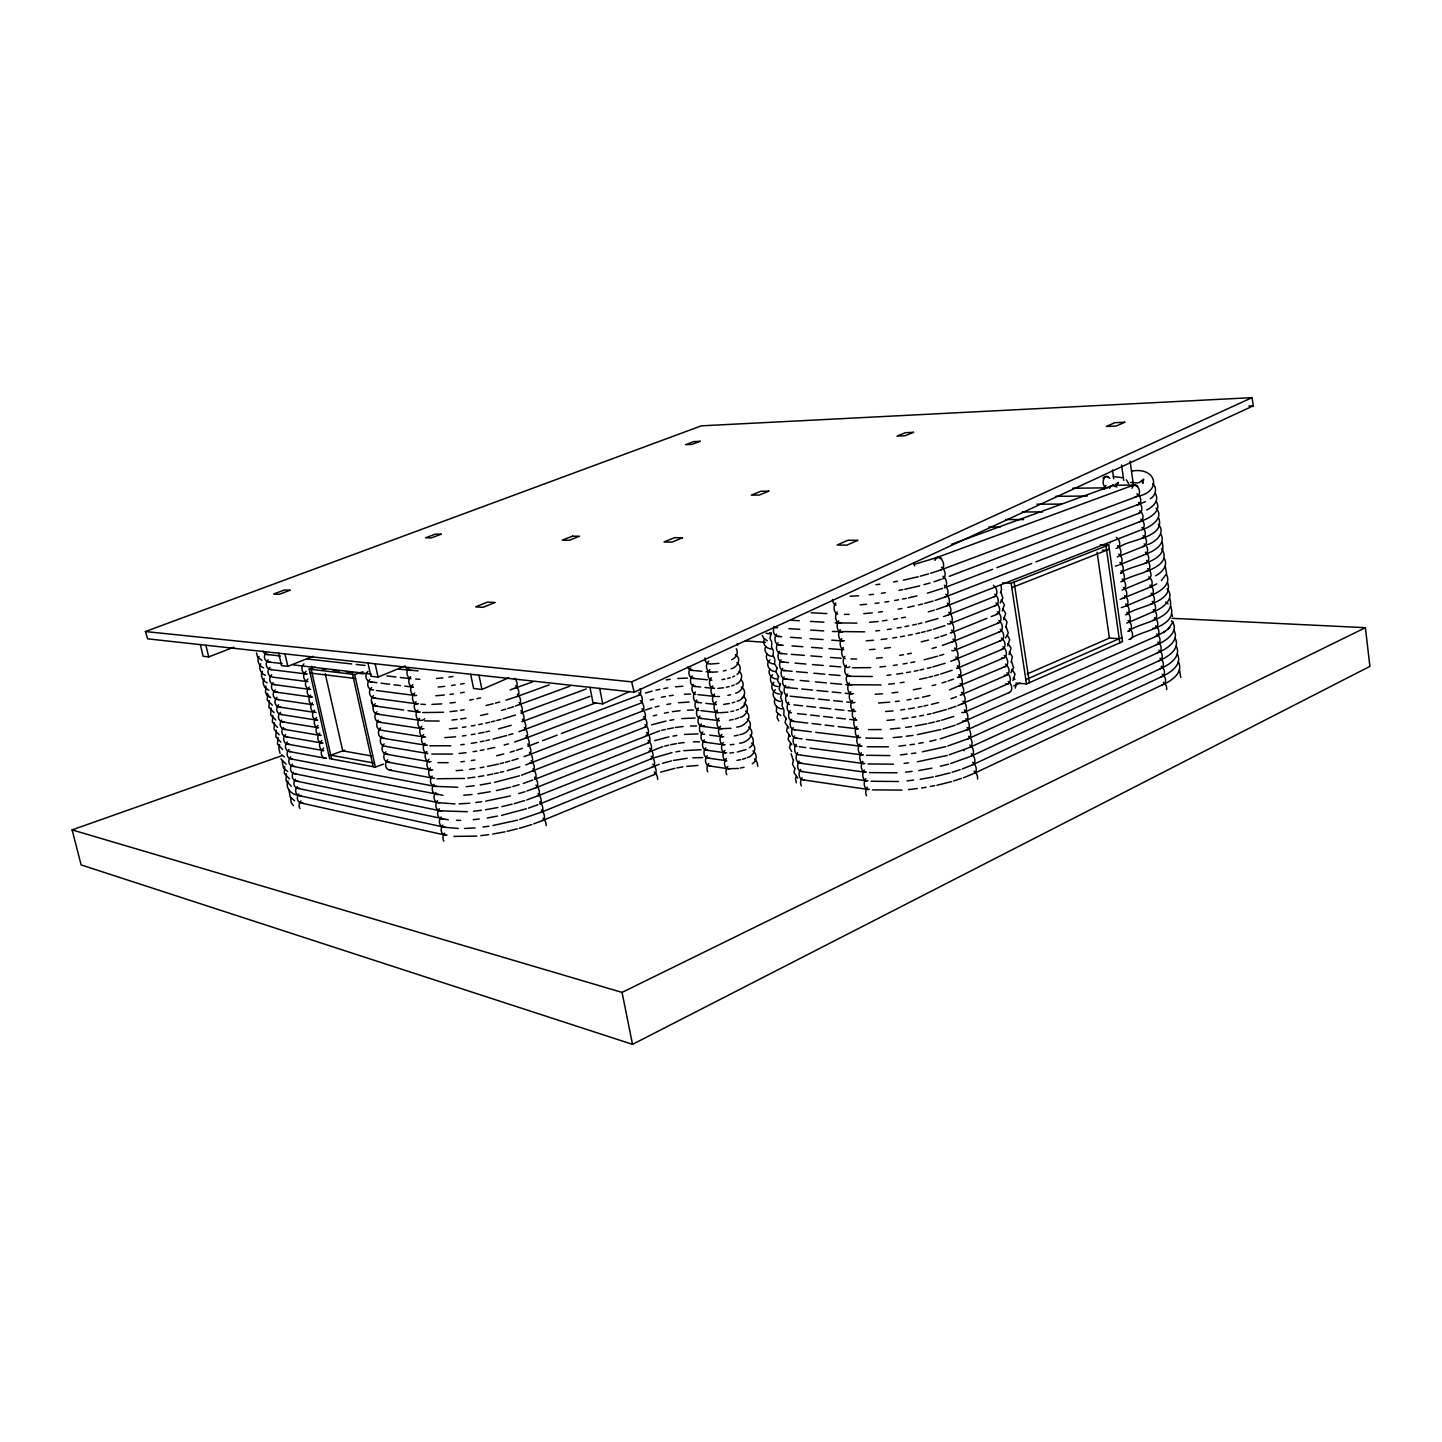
<?xml version="1.0" encoding="UTF-8"?>
<svg xmlns="http://www.w3.org/2000/svg" width="1442" height="1442" viewBox="0 0 1442 1442"><rect width="100%" height="100%" fill="white"/><g stroke="black" fill="none" stroke-linecap="round" stroke-linejoin="round"><path stroke-width="1.5" d="M757.807 766.297L757.05 762.187L754.454 758.889M791.063 753.733L793.154 759.898M1142.551 483.43L1143.74 479.123L1138.819 482.8M1180.782 677.524L1179.466 669.737M1016.268 684.95L1015.114 688.122M770.983 633.723L769.956 638.229L771.776 642.123M771.885 643.312L771.47 646.737L773.291 650.63M773.417 651.82L773.002 655.227L774.823 659.138M774.931 660.292L774.516 663.699L777.292 668.403M782.465 702.47L782.051 705.841L783.889 709.806M783.979 710.87L783.835 715.196L786.323 718.981M258.983 656.416C256.388 660.724 259.163 666.294 263.652 667.844M260.714 663.825C258.1 668.151 260.912 673.72 265.4 675.325M262.444 671.233C259.83 675.595 262.66 681.147 267.149 682.805M264.174 678.623C261.561 683.003 264.391 688.555 268.879 690.267M265.887 685.995L265.49 692.611L270.627 697.712M267.617 693.368L267.203 700.019L272.358 705.156M269.33 700.722L268.933 707.409L274.088 712.582M271.042 708.058L270.663 714.799L275.819 720.009M272.754 715.394L272.376 722.172L277.531 727.417M274.449 722.712L274.106 729.526L279.261 734.807M276.161 730.031L275.819 736.88L280.974 742.179M277.855 737.331L277.531 744.216L282.704 749.552M279.568 744.613L278.847 748.542L280.054 753.337M284.651 766.405L284.344 773.453L289.536 778.914M286.327 773.651L286.057 780.735L291.248 786.232M288.021 780.879C284.759 787.674 291.302 794.47 297.971 795.209M764.53 638.968C761.466 643.619 766.621 649.098 771.506 648.9M765.882 646.485C762.818 651.153 767.973 656.615 772.858 656.434M767.234 653.983C764.17 658.67 769.325 664.131 774.21 663.969M769.92 668.962C766.874 673.648 772.029 679.092 776.896 678.984M775.273 698.793C772.245 703.498 777.382 708.905 782.267 708.905M776.607 706.22L776.427 711.987L780.807 715.629M777.941 713.628L777.022 717.539L778.788 720.892M786.088 718.188L785.061 722.604L788.792 728.102M787.584 726.552L786.557 730.95L790.288 736.483M789.08 734.897L788.053 739.295L791.784 744.847M790.577 743.225L789.531 747.623L791.658 751.552M793.551 759.844L792.505 764.224L794.65 768.207M795.029 768.135L794.001 772.515L797.732 778.139M796.507 776.409L795.515 778.59L796.272 782.844M1117.171 484.62L1118.217 482.511M1173.193 621.899L1168.074 629.018M778.464 676.244L777.544 680.606L780.32 685.329M776.95 667.808L776.03 672.152L778.806 676.875M743.567 706.256L746.127 700.145L743.549 695.639M737.096 701.263C743.531 699.983 747.947 690.934 741.296 686.933M770.893 633.903L771.488 632.876L770.37 634.804M780.555 683.634L779.04 689.042L781.816 693.764M782.069 692.052L780.555 697.441L782.375 701.407M1000.388 592.536L1001.577 589.454L1000.874 584.929M1005.777 627.522L1007.039 622.079L1003.92 617.356M1011.112 662.257L1012.392 656.795L1009.274 652.036M1013.023 680.498L1015.042 674.045L1011.923 669.286M1009.021 654.542L1011.058 648.143L1007.94 643.402M1007.688 645.854L1009.724 639.473L1007.543 635.543M775.327 689.673C770.028 693.926 775.003 701.695 780.915 701.443M773.993 682.246C768.676 686.482 773.687 694.251 779.581 693.962M772.642 674.802C767.324 679.002 772.353 686.807 778.247 686.482M1003.65 619.7L1005.705 613.373L1002.587 608.65M769.974 659.895C764.62 664.041 769.686 671.864 775.562 671.485M1002.298 610.957L1004.371 604.631L1001.235 599.926M1000.099 603.044L1002.911 598.214L1000.838 591.995M1005.489 638.013L1008.282 633.092L1006.21 626.855M1010.842 672.711L1013.618 667.718L1011.545 661.481M737.06 674.405C741.278 671.846 741.26 665.104 736.862 662.707M740.521 708.491L742.99 706.76M742.017 707.607L744.667 705.282M742.089 698.18L743.189 697.225M749.371 747.767C754.22 745.027 754.725 738.214 750.092 735.023M752.309 763.737C757.158 760.979 757.627 754.148 752.994 750.94M1116.811 484.025L1118.577 482.547L1115.766 484.17M1150.211 498.788C1155.601 495.796 1157.638 488.081 1152.753 483.773M1161.423 580.603L1166.614 573.682L1165.37 566.472M956.911 724.551L1156.538 636.138L1165.118 631.29M1163.46 632.551L1169.859 627.649M1155.637 575.737C1161.765 572.6 1168.543 565.679 1164.271 558.433M1146.588 509.981C1152.627 507.26 1159.674 500.735 1155.439 493.651M736.069 684.193C741.134 682.336 744.108 675.054 739.115 671.413M731.581 659.769C735.817 658.093 738.953 653.01 736.303 648.738M747.443 757.609C753.896 755.95 757.897 747.317 751.552 742.99M740.07 717.431C746.523 715.917 750.615 707.301 744.234 703.029M281.821 755.716L72.1 829.889L81.131 864.912L632.533 1044.35L1369.9 666.366L1365.394 627.685L1171.913 618.312M1153.167 611.787C1161.837 609.029 1176.005 598.556 1167.101 588.805M1152.645 594.609C1160.287 591.581 1171.643 584.118 1166.47 574.493M72.1 829.889L622.043 992.402L1365.394 627.685M1149.779 587.291L1156.754 583.902M974.053 773.417L1163.225 684.499C1171.589 680.696 1183.828 672.513 1178.384 661.86M1145.236 554.449C1153.005 551.511 1166.398 544.589 1160.972 534.243M972.665 764.747L1162.126 676.46C1170.435 672.711 1182.764 664.618 1177.321 653.983M634.21 692.196L1253.332 405.815L1251.998 397.65L701.335 425.841L145.408 631.542L147.661 638.842L634.21 692.196L631.632 681.868L145.408 631.542M589.958 687.347L593.004 702.687L602.738 703.858L629.343 691.583M971.259 756.059L1161.008 668.439C1169.282 664.708 1181.683 656.723 1176.239 646.106M631.632 681.868L1251.998 397.65M1147.616 544.589C1155.565 542.3 1166.29 532.44 1158.305 524.437M969.871 747.335L1159.891 660.382C1168.128 656.687 1180.619 648.792 1175.158 638.193M1141.812 529.665C1150.229 527.502 1165.064 517.804 1156.087 508.215M735.618 693.151C741.44 691.854 746.379 683.923 740.593 679.506M1015.925 683.039L1026.506 683.941L1122.471 641.654L1108.736 544.95L1100.228 544.824M964.283 712.33L1009.472 692.394M1130.222 639.148C1139.775 630.442 1178.132 627.811 1170.832 606.451M1025.839 679.633L1121.894 637.508M1013.78 685.869L1019.963 683.166M470.633 674.261L473.625 688.483L481.952 689.474L508.756 677.776M1027.173 673.973L1109.403 638.103L1097.092 552.268M1008.138 683.76L957.83 705.607M1129.068 630.929C1138.567 622.259 1176.996 619.808 1169.75 598.484M732.626 676.911L734.573 676.064M961.472 694.738L1006.804 675.126M1129.861 621.862L1151.221 612.616M1145.453 501.69L949.233 576.331M731.13 668.764C737.493 667.556 742.107 658.579 735.366 654.614M1005.471 666.456L949.467 689.925M1126.743 614.472C1136.116 605.838 1174.743 603.765 1167.569 582.496M1137.197 496.427C1162.45 491.902 1156.79 466.866 1132.204 470.993M958.642 677.073L1004.119 657.768M1125.589 606.217L1150.914 595.474M957.218 668.223L1002.767 649.08M1147.832 588.12L1120.128 599.367M367.962 662.996L370.9 676.244L378.092 677.109L405.094 665.88M1001.433 640.356L950.729 661.337M1125.193 588.859L1148.643 579.107M956.461 649.603L1000.081 631.632M1122.074 581.378C1129.789 573.916 1175.104 569.536 1161.621 548.681M545.274 819.453L654.686 774.372M963.598 777.725L972.305 774.138M962.211 769.019L970.917 765.468M955.037 640.699L998.729 622.89M1120.903 573.069C1129.951 564.543 1169.047 563.425 1162.09 542.318M651.622 758.636L539.831 803.969A6.074 3.208 68.4 0 0 541.02 799.337A6.074 3.208 68.4 0 0 537.992 793.605M969.529 756.762L950.675 763.521M951.54 632.623L986.941 618.33M991.123 616.653L997.359 614.13M1119.731 564.741L1143.272 555.242M540.209 794.939L662.797 746.577M968.123 748.038L949.251 754.761M278.685 653.208L281.55 665.609L287.841 666.348L312.896 656.344M538.515 786.737L648.558 742.846M950.116 623.683L996.007 605.352M1120.506 555.621L1144.101 546.194M948.674 614.725L994.638 596.555M1119.334 547.275C1128.185 539.344 1165.641 538.335 1158.773 518.038M1011.779 587.633L1109.349 549.168M949.341 604.919L1139.721 530.476M1002.623 582.928L1011.112 583.235L1108.736 544.95M645.493 727.002L521.571 775.183M643.943 719.053L525.753 764.927M200.348 644.61L203.124 656.272L208.675 656.921L233.838 647.206M529.611 754.599L642.411 711.104M947.899 595.943L1031.715 563.516M1035.897 561.893L1140.658 521.373C1148.301 518.633 1161.946 512.072 1156.556 501.798M952.964 641.546L942.293 645.421M538.371 742.324L527.898 746.307A6.11 3.244 69.4 0 0 529.07 741.548A6.11 3.244 69.4 0 0 526.042 735.799M542.553 740.719L557.189 735.114M561.371 733.527L640.861 703.119A5.858 3.389 69.3 0 0 642.159 698.18A5.858 3.389 69.3 0 0 638.842 692.737M944.366 587.741L992.619 569.284M996.819 567.679L1139.504 513.064M528.277 737.222L639.311 695.134M595.798 702.903L518.868 731.725M943.573 568.887L1135.106 497.202M522.743 721.397L589.976 696.342M943.555 616.635L946.961 615.355M533.738 823.833L543.201 820.318M1132.15 485.593L936.056 557.802L914.228 564.363M586.245 688.97L521.031 713.051A6.128 3.263 69.9 0 0 522.184 708.202A6.128 3.263 69.9 0 0 519.138 702.452M315.239 667.105L309.183 669.088L329.623 758.636L375.371 767.09L383.464 764.098M524.041 756.653L527.754 755.284M528.439 808.151L537.92 804.672M659.174 764.296L541.525 812.152L519.715 819.507M951.54 544.265L1111.656 485.864M569.878 686.194L515.551 706.003M653.641 757.897L672.008 752.598M519.679 695.567L549.222 684.86M526.727 799.931L538.136 795.768M955.992 706.292L948.349 708.905M526.186 738.016L514.668 741.999M526.907 791.009L536.442 787.566M950.891 698.793L956.425 696.792M532.747 681.868L510.198 689.889M330.777 755.175L344.71 750.164M523.284 783.457L532.819 780.032M736.267 710.185L738.592 709.356M948.043 681.057L953.577 679.092M952.153 670.224L940.635 674.063M936.507 609.497L947.232 605.748M731.797 685.851L734.122 685.04M517.57 696.324L505.962 700.181M935.065 600.467L945.808 596.754M942.563 588.354L927.386 593.185M940.851 636.463L946.439 634.552M933.947 581.775L941.121 579.323M930.685 573.303L941.482 569.68M944.997 625.612L933.407 629.325M742.558 759.249L745.82 758.15M309.183 669.088L354.678 674.514L362.915 671.774M645.349 710.023L651.766 707.986M745.983 749.606L737.313 752.021M516.398 750.327L522.328 748.344M1121.299 607.641L1124.147 606.685M739.602 743.207C747.28 742.936 757.014 733.365 748.632 727.038M322.197 669.917L326.252 668.583M739.764 734.627C747.154 734.104 754.923 724.641 747.172 719.053M736.628 727.092C744.306 726.876 754.112 717.359 745.694 711.05M953.739 716.44L941.5 720.225M735.15 719.035L738.43 717.972M515.407 715.034L503.204 718.801M953.504 780.987L961.58 778.374M507.71 708.581L513.676 706.67M952.081 772.263L960.174 769.668M1115.423 566.111L1118.289 565.192M942.077 682.949L946.06 681.687M947.827 746.001L968.483 738.61L1158.773 652.307C1166.975 648.666 1179.538 640.861 1174.076 630.28M945.177 663.266L932.848 666.925M939.751 655.587L943.735 654.344M942.942 729.039L955.163 725.254M519.841 766.91L507.242 770.605M934.849 638.301L938.85 637.076M511.928 760.511L518.129 758.618M519.336 828.339L531.846 824.536M937.967 618.51L925.566 622.061M510.18 752.201L514.325 750.94M660.688 772.137L675 768.298M662.491 763.287L671.593 760.907M526.348 808.782L501.6 815.361M645.403 693.043L652.126 691.133M508.774 734.915L512.919 733.672M514.181 803.681L524.636 800.562M511.189 725.326L498.499 728.913M518.723 793.569L525.014 791.694M519.481 775.814L494.624 782.321M654.596 740.665L668.98 736.862M512.811 786.557L519.102 784.7M501.455 710.401L505.619 709.194M659.769 730.806L534.73 779.347A6.092 3.226 68.8 0 0 535.919 774.66A6.092 3.226 68.8 0 0 532.891 768.91M651.55 724.839L665.952 721.072M946.385 709.554L932.884 713.231M732.157 702.849L734.771 702.092M928.233 611.859L934.452 610.092M727.669 678.461L730.283 677.722M924.701 603.405L932.992 601.062M934.308 675.847L938.526 674.658M937.751 656.218L924.16 659.805M923.835 584.695L930.072 582.965M932.073 648.449L936.309 647.26M920.284 576.187L928.612 573.88M653.298 715.917L656.723 714.98M505.511 762.295L509.783 761.106M504.159 745.045L508.449 743.874M927.026 631.073L931.28 629.902M506.701 735.528L493.092 739.061M650.234 700.019L653.659 699.082M496.751 720.531L501.059 719.378M495.381 703.155L499.707 702.002M936.128 721.613L939.715 720.676M931.442 704.363L938.634 702.524M932.145 685.671L935.75 684.752M927.44 668.295L931.045 667.376M928.882 677.217L932.487 676.316M500.14 763.629L503.709 762.746M500.104 772.389L503.673 771.506M655.191 707.031L659.012 706.093M921.24 641.852L928.486 640.068M496.607 755.752L503.763 753.968M936.958 785.241L951.486 781.636M918.302 623.845L921.925 622.962M921.582 632.407L925.205 631.524M940.328 766.207L948.638 764.17M935.534 776.499L950.062 772.912M491.362 721.865L494.948 720.982M945.79 746.632L922.429 751.805M947.214 755.41L917.31 761.791M486.026 705.48L493.236 703.732M507.115 831.313L517.299 828.844M940.851 729.544L917.328 734.609M929.766 741.404L936.02 739.872M940.202 738.863L967.077 729.868L1157.656 644.232C1166.488 640.987 1180.331 630.569 1171.445 620.673M517.624 820.138L493.038 825.473M496.372 790.595L510.72 787.17M510.396 795.93L485.738 801.139M501.906 806.637L512.126 804.167M664.726 746.109L668.565 745.19M661.698 730.337L665.537 729.436M730.86 711.591L733.654 710.942M727.868 695.386L730.661 694.738M908.424 597.871L916.914 595.907M907.793 607.424L914.156 605.946M918.392 604.973L922.628 604M723.361 670.963L726.173 670.314M726.371 687.257L729.165 686.608M903.323 580.171L918.212 576.764M904.819 589.273L919.69 585.867M928.738 723.343L934.326 722.063M922.519 697.171L930 695.477M923.962 706.039L927.711 705.21M927.296 714.493L931.027 713.646M498.355 764.08L487.468 766.423M919.996 670.007L923.745 669.16M494.678 773.615L498.301 772.804M919.599 679.344L927.08 677.668M485.828 740.665L489.451 739.854M487.594 749.029L494.858 747.407M480.51 715.502L487.811 713.898M912.642 625.089L916.409 624.26M485.918 723.109L489.577 722.298M655.966 690.195L659.877 689.33M916.012 633.687L919.78 632.858M485.882 731.887L489.523 731.094M476.942 698.649L480.601 697.856M736.916 760.439L740.683 759.646M740.269 768.045L744.036 767.252M729.472 720.207L733.257 719.414M734.338 735.943L738.124 735.168M914.841 698.667L918.68 697.928M918.23 707.175L922.051 706.418M919.69 716.043L923.511 715.286M926.882 723.758L915.346 725.921M469.623 700.091L473.282 699.37M904.963 626.639L908.82 625.882M908.37 635.273L912.245 634.516M478.636 724.623L482.277 723.902M661.391 697.279L665.339 696.504M478.582 733.365L484.061 732.302M907.487 654.019L911.344 653.262M480.348 741.747L484.007 741.026M910.893 662.599L914.733 661.842M664.438 713.159L668.385 712.384M480.294 750.453L483.935 749.75M914.282 671.179L918.121 670.422M913.381 689.781L921.059 688.267M487.414 775.093L492.858 774.012M893.553 581.973L897.465 581.252M898.961 590.355L902.872 589.634M894.599 600.503L898.51 599.8M902.404 599.079L906.315 598.358M898.06 609.209L901.953 608.506M893.716 619.339L897.609 618.618M901.484 617.915L905.378 617.194M669.899 720.351L673.847 719.63M667.466 728.967L673.378 727.886M672.927 736.141L676.857 735.42M670.494 744.739L676.388 743.657M480.15 784.971L490.478 783.078M675.938 751.877L679.867 751.156M490.172 791.73L477.933 793.749M673.504 760.457L687.167 758.276M721.973 679.633L724.857 679.11M729.364 703.498L723.632 704.399M676.965 767.937L682.859 766.856M485.431 809.773L497.796 807.502M487.18 818.011L497.472 816.118M918.788 743.405L923.186 742.612M492.731 834.053L505.079 831.8M918.77 770.551L931.893 768.153M920.212 779.293L933.334 776.896M921.654 788.017L926.034 787.224M930.396 786.431L934.777 785.638M460.575 684.121L464.216 683.49M460.557 692.899L464.198 692.268M897.158 628.027L901.07 627.36M900.601 636.715L904.513 636.03M663.825 688.555L667.79 687.87M471.354 725.957L474.977 725.344M899.682 655.353L903.575 654.686M471.318 734.663L474.941 734.032M666.871 704.453L670.818 703.768M903.107 663.987L907.018 663.32M471.282 743.333L476.725 742.414M906.531 672.603L910.443 671.936M473.066 751.697L476.689 751.084M480.222 767.739L483.827 767.126M907.072 700.001L910.965 699.334M478.383 776.661L483.791 775.76M908.55 708.869L914.372 707.878M911.957 717.413L915.832 716.746M451.616 685.491L455.185 684.968M887.371 629.541L891.282 628.946M892.778 637.959L896.69 637.382M460.593 710.293L464.144 709.77M666.276 679.903L670.188 679.308M460.611 718.963L465.928 718.188M669.304 695.819L673.234 695.26M462.395 727.363L465.946 726.84M893.355 665.465L897.248 664.888M462.413 735.997L465.964 735.474M896.78 674.117L902.638 673.27M672.332 711.699L680.101 710.69M900.223 682.751L904.116 682.192M875.943 584.731L879.872 584.172M471.3 760.547L474.851 760.024M469.533 769.361L474.851 768.604M900.763 709.987L904.657 709.428M881.386 593.257L885.298 592.698M875.078 603.423L878.989 602.882M884.847 602.053L888.759 601.512M474.851 777.166L467.875 778.049M902.241 718.837L908.063 718.008M905.648 727.399L911.47 726.57M878.538 612.201L882.45 611.66M448.931 677.073L452.932 676.514M882.558 620.889L887.01 620.258M718.963 663.32L710.942 664.023M723.469 687.78L717.936 688.393M727.976 712.132L719.991 712.745M675.361 727.525L683.111 726.516M678.371 743.297L684.175 742.558M683.742 750.669L701.028 749.696M466.235 786.719L474.184 785.71M901.899 736.79L893.247 737.619M906.315 736.231L912.948 735.402M686.716 766.369L697.892 765.432M471.985 794.488L463.765 795.245M881.116 639.509L886.92 638.788M449.976 694.377L453.437 693.944M898.961 746.145L905.576 745.316M909.992 744.757L914.408 744.216M475.734 802.491L481.682 801.752M900.421 754.923L907.036 754.094M911.452 753.553L915.85 753.012M884.559 648.251L890.363 647.53M450.066 703.029L455.239 702.398M450.138 711.663L457.024 710.816M473.517 811.233L481.466 810.26M904.098 763.413L908.496 762.872M473.3 819.705L479.249 818.966M905.558 772.155L912.155 771.344M451.941 720.063L457.114 719.432M482.98 826.951L488.928 826.23M907.018 780.879L913.615 780.086M480.781 835.621L488.694 834.666M887.1 675.325L890.976 674.856M457.186 728.03L449.363 728.841M888.596 684.229L894.382 683.544M908.478 789.603L917.256 788.558M892.021 692.899L897.807 692.214M460.755 744.757L464.198 744.36M895.428 701.551L899.285 701.1M459.115 753.499L465.982 752.706M460.899 761.827L464.324 761.43M899.862 728.102L890.363 729.003M875.817 630.893L879.602 630.514M730.968 728.282L720.892 728.733L701.839 726.335M730.265 744.757L733.942 744.378M438.134 687.023L444.731 686.374M729.904 752.958L733.581 752.598M869.274 594.771L873.564 594.356M444.334 695.026L435.808 695.747M876.538 658.183L882.216 657.624M738.394 768.442L728.336 768.766L709.284 765.954M860.117 604.847L866.534 604.234M879.926 666.925L885.604 666.384M675.577 686.825L682.913 686.23M863.776 613.661L872.32 612.868M869.562 622.277L878.106 621.502M678.587 702.741L689.078 702.074M455.528 736.808L444.839 737.637M889.678 702.164L878.538 702.993M436.511 678.461L442.91 677.902M717.611 671.864L712.456 672.17M885.514 711.519L893.049 710.87M886.992 720.351L894.527 719.702M456.123 770.677L462.684 770.136M464.45 778.446L437.088 778.752M866.191 640.825L873.528 640.266M681.615 718.603L695.062 718.008M869.544 649.639L875.042 649.242M684.608 734.429L698.054 733.87M677.794 678.479L687.528 678.082M441.757 703.876L431.987 704.399M692.755 757.807L702.524 757.591M888.38 746.83L867.255 746.758M443.559 712.276L422.704 712.582M881.044 684.932L845.859 684.698M889.858 755.59L866.57 755.284M875.222 694.251L882.54 693.8M457.745 787.242L434.943 786.359L291.284 758.997M893.445 764.188L868.048 763.954M897.032 772.804L869.526 772.606M459.169 803.861L469.768 803.248M898.492 781.51L871.004 781.258M467.298 811.72L440.279 810.837L296.421 781.095M450.751 745.748L429.914 745.784M902.061 790.108L872.482 789.874M452.554 754.076L431.717 754.04M464.468 828.465L475.067 827.906M864.677 631.848L832.413 631.47M476.815 836.108L453.924 836.396M850.185 596.231L858.585 595.816M1248.844 406.013L1253.332 405.815M856.872 623.124L835.116 622.872M870.716 667.61L852.438 667.79M872.23 676.514L848.707 676.298M684.427 694.215L690.556 694.089M687.437 710.131L693.548 710.041M439.161 721.054L424.507 720.892M881.188 729.544L868.661 729.616M716.98 696.558L719.432 696.504M1112.557 485.305L1135.323 484.999M448.138 762.692L437.935 762.638M1072.686 488.243L1106.266 487.847M1055.941 496.3L1087.268 496.048M690.43 725.993L696.558 725.957M1036.942 504.195L1061.546 504.105M882.666 738.34L865.777 738.052M693.422 741.801L699.532 741.801M1022.432 511.946L1042.566 511.928M1005.687 519.535L1023.586 519.607M988.96 526.997L1000.135 527.069M1102.373 550.159L1106.627 550.231M844.652 614.328L849.05 614.4M850.924 658.94L856.638 659.048M455.005 803.933L438.494 802.689L294.709 773.741M456.519 820.282L460.593 820.39M458.286 828.447L445.902 827.384M420.884 704.237L425.318 704.453M418.036 670.872L398.569 669.178M811.197 612.742L826.861 613.607M415.693 679.038L419.856 679.29M1108.628 638.049L1119.226 638.68M790.342 620.186L799.301 620.727M810.494 621.394L823.923 622.187M788.918 628.658L799.787 629.361M810.674 630.064L823.724 630.911M777.4 636.391L781.744 636.697M790.45 637.292L801.319 638.049M810.025 638.662L823.076 639.563M831.764 640.158L842.633 640.915M745.37 640.879L765.504 642.357M778.932 644.953L783.276 645.277M791.964 645.908L802.852 646.719M811.54 647.368L822.409 648.179M828.934 648.666L841.984 649.621M780.446 653.496L786.971 654.001M791.316 654.344L804.366 655.371M810.891 655.894L821.76 656.759M830.466 657.444L841.335 658.291M1113.44 476.491L1122.11 477.699M781.961 662.022L788.486 662.563M795.011 663.104L805.88 664.023M812.405 664.564L823.274 665.465M829.799 666.024L840.668 666.925M1130.456 482.385L1137.684 482.998M783.475 670.53L792.181 671.305M796.525 671.684L807.394 672.639M813.919 673.216L824.788 674.171M829.132 674.568L840.001 675.523M691.313 670.314L701.893 671.287M706.129 671.684L710.347 672.08M784.989 679.02L793.695 679.831M800.22 680.444L808.908 681.255M815.433 681.85L826.302 682.877M830.646 683.274L841.515 684.283M692.827 678.353L707.643 679.795M786.503 687.51L797.372 688.573M801.716 688.988L812.585 690.051M816.947 690.484L827.816 691.547M832.16 691.962L840.848 692.809M845.192 693.242L851.717 693.872M694.341 686.392L700.686 687.041M704.922 687.473L713.375 688.339M790.198 696.198L814.099 698.649M818.443 699.082L829.312 700.199M833.656 700.65L842.362 701.533M846.706 701.984L853.231 702.651M697.964 694.629L714.89 696.45M793.875 704.886L802.563 705.823M806.907 706.292L815.613 707.211M819.957 707.68L830.826 708.851M835.17 709.302L843.858 710.239M848.202 710.708L854.727 711.393M697.351 702.416L701.569 702.885M705.805 703.354L716.386 704.525A5.93 4.488 -83.9 0 1 712.636 700.361A5.93 4.488 -83.9 0 1 714.439 693.999M797.552 713.592L806.24 714.565M810.584 715.052L819.272 716.007M823.616 716.494L832.322 717.467M836.666 717.954L845.354 718.927M849.698 719.414L856.224 720.135M267.004 654.488L280.379 655.984M307.146 658.976L351.74 663.951M356.192 664.438L365.114 665.447M700.956 710.636L717.9 712.618M792.523 721.288L807.736 723.055M812.08 723.56L820.768 724.569M825.13 725.074L833.818 726.083M838.163 726.588L857.72 728.859M268.753 662.022L282.145 663.608M293.303 664.906L371.369 674.081M386.997 675.919L395.919 676.965M400.371 677.488L409.294 678.533M332.994 670.278L339.537 671.053M346.098 671.828L352.659 672.603M359.22 673.378L363.582 673.883M700.343 718.368L719.396 720.676A5.93 4.47 -83.4 0 1 715.647 716.53A5.93 4.47 -83.4 0 1 717.431 710.167M794.019 729.688L811.413 731.797M815.757 732.32L859.216 737.565M310.066 672.999L355.579 678.551M270.501 669.557L306.227 673.955M370.342 681.868L376.795 682.661M381.103 683.184L389.7 684.247M393.99 684.77L400.443 685.563M404.751 686.104L413.349 687.167M442.982 795.317L292.996 766.369M795.515 738.088L802.04 738.899M806.384 739.44L860.694 746.253M305.758 681.399L272.25 677.073A5.498 4.921 -80.5 0 1 269.978 667.285M376.434 690.52L415.17 695.513M709.68 735.114L722.388 736.754M799.192 746.74L805.699 747.587M810.043 748.146L862.19 754.923M704.832 742.215L723.866 744.793M800.67 755.103L863.668 763.575M273.998 684.59L309.76 689.402M373.929 698.036L416.99 703.84M448.3 819.831L298.115 788.432M706.31 750.146L725.362 752.796M799.986 763.16L865.146 772.227M275.728 692.07L311.526 697.099M375.731 706.111L403.724 710.041M408.032 710.654L418.793 712.168M707.806 758.059L726.858 760.781A5.894 4.434 -82.3 0 1 723.127 756.726A5.894 4.434 -82.3 0 1 724.911 750.381M801.482 771.506L866.624 780.843M277.477 699.568L311.184 704.489M377.516 714.169L418.45 720.153M802.96 779.816L868.102 789.459M279.207 707.031L315.041 712.474M379.3 722.208L422.398 728.751M280.938 714.493L316.789 720.135M383.248 730.589L424.2 737.024M282.668 721.937L318.538 727.777A5.642 4.939 -78.2 0 1 316.681 717.485M382.869 738.25L426.003 745.28M284.398 729.382L320.286 735.42M386.798 746.632L427.805 753.535M286.129 736.79L322.035 743.045M386.42 754.256L429.59 761.755M371.297 755.932L342.745 750.867L325.207 673.54M287.841 744.216L323.765 750.651A5.624 4.903 -76.9 0 1 321.908 740.413M388.186 762.223L431.374 769.974M328.74 754.797L374.487 763.124M289.572 751.606L325.513 758.258M389.953 770.19L430.996 777.779M766.026 633.254L768.802 633.777M299.828 795.768L443.812 827.095M301.522 803.086L445.578 835.188M767.378 640.789L763.99 638.554L762.259 635.417M261.903 660.346L257.613 657.228L256.55 652.974M1165.659 602.035L1168.074 603.856M281.641 754.761L284.416 756.906M286.129 764.26L280.938 758.852M287.823 771.596L283.461 767.937L282.163 761.124M771.2 634.39L769.487 632.641M294.637 800.815L290.257 797.029L288.923 790.054M1013.257 677.884L1014.826 679.524L1014.195 678.677M293.519 805.681L291.14 802.509L290.599 797.264M264.571 687.005L267.239 689.438M266.301 694.431L268.969 696.883M1126.346 479.825L1128.635 483.575M1171.913 614.4L1172.598 616.383M1142.118 481.322L1142.821 483.358M205.882 645.223L208.675 656.921M284.975 653.893L287.841 666.348M311.202 669.34L331.642 759.015M372 702.182L372.973 706.508M354.678 674.514L375.371 767.09M352.515 674.261L373.208 766.693M375.154 663.789L378.092 677.109M478.942 675.162L481.952 689.474M622.043 992.402L632.533 1044.35M599.692 688.411L602.738 703.858M1014.068 582.063L1029.408 682.661M1011.112 583.235L1026.506 683.941M1106.032 546.013L1119.803 642.826M1121.57 464.955L1123.733 480.492M1112.431 469.894L1113.675 478.816M1130.113 461.116L1133.502 485.521M1103.058 478.203A5.768 4.488 70.1 0 1 1109.799 478.402M1107.654 487.757A5.786 3.677 -89.4 0 1 1103.184 481.484A5.786 3.677 -89.4 0 1 1108.501 476.942M1109.385 488.099A5.93 3.785 -89.2 0 1 1115.026 486.693M1132.006 488.207A6.002 3.767 -89.1 0 1 1137.792 486.405M1137.125 496.21A6.002 3.767 -89.1 0 1 1135.052 496.985M934.921 560.415A6.543 4.524 -88 0 1 941.68 558.631M934.957 558.739A6.543 4.632 69.4 0 1 942.707 561.19A6.543 4.632 69.4 0 1 940.635 569.987M945.844 594.32A6.525 4.596 68.3 0 1 949.449 600.953A6.525 4.596 68.3 0 1 946.403 606.037M840.938 623.07A6.471 4.668 -86.6 0 1 836 619.591A6.471 4.668 -86.6 0 1 837.225 611.931M1140.784 519.12A5.966 4.687 67.7 0 1 1144.191 525.14A5.966 4.687 67.7 0 1 1140.946 529.971M270.177 661.95A5.498 4.939 -81.6 0 1 266.085 652.559M411.024 678.713A6.128 5.209 -82.7 0 1 407.131 674.441A6.128 5.209 -82.7 0 1 408.753 668.295M944.402 585.308A6.525 4.596 68.6 0 1 948.007 591.941A6.525 4.596 68.6 0 1 944.961 597.06M837.604 614.112A6.489 4.687 -86.9 0 1 834.179 609.479A6.489 4.687 -86.9 0 1 835.693 602.99M1139.631 510.81A5.966 4.705 68 0 1 1143.037 517.101A5.966 4.705 68 0 1 1139.36 521.752M268.428 654.416A5.516 4.939 -82.2 0 1 262.949 650.991M411.204 670.332A6.128 5.227 -83.1 0 1 405.617 667.087M942.96 576.277A6.525 4.614 68.9 0 1 946.475 581.973A6.525 4.614 68.9 0 1 944.762 587.507M836.072 605.171A6.489 4.687 -87.1 0 1 832.521 599.367M1138.495 502.483A5.966 4.705 68.4 0 1 1141.884 508.774A5.966 4.705 68.4 0 1 1138.225 513.46M941.518 567.229A6.543 4.614 69.2 0 1 945.105 573.555A6.543 4.614 69.2 0 1 942.509 578.909M1136.855 493.903A5.984 4.723 68.8 0 1 1140.73 500.14A5.984 4.723 68.8 0 1 1137.071 505.151M1104.356 489.325A5.768 3.677 -89.2 0 1 1105.924 485.431M1130.997 486.513A5.984 4.723 69.2 0 1 1138.729 488.514A5.984 4.723 69.2 0 1 1136.35 496.733M1109.745 488.099A5.93 4.632 69.5 0 1 1116.937 487.09M914.715 565.967A6.471 4.542 69.7 0 1 913.723 563.083M271.925 669.467A5.498 4.921 -81.1 0 1 268.23 659.751M311.598 666.276A5.66 5.011 -81.5 0 1 311.887 668.295M307.2 673.955A5.66 5.011 -81.5 0 1 303.938 663.879M1116.306 537.397A6.038 4.668 67.4 0 1 1119.731 543.778A6.038 4.668 67.4 0 1 1116.072 548.411M1110.106 543.039A6.038 4.668 67.4 0 1 1110.016 542.516M1141.938 527.412A5.966 4.687 67.3 0 1 1145.327 533.702A5.966 4.687 67.3 0 1 1141.667 538.299M412.845 687.077A6.128 5.209 -82.2 0 1 408.951 682.823A6.128 5.209 -82.2 0 1 410.573 676.677M371.82 681.76A5.93 5.137 -82 0 1 367.998 671.305M777.598 627.612A6.237 4.632 -86.4 0 1 773.705 626.693M842.867 631.83A6.471 4.668 -86.4 0 1 837.622 628.766A6.471 4.668 -86.4 0 1 838.757 620.853M947.286 603.315A6.525 4.578 68.1 0 1 950.873 609.948A6.525 4.578 68.1 0 1 947.827 615.013M993.358 585.344A6.381 4.614 67.9 0 1 996.909 592.121A6.381 4.614 67.9 0 1 993.376 596.898M307.993 681.687A5.66 4.993 -81 0 1 306.119 671.305M1117.496 545.779A6.038 4.668 67.1 0 1 1120.903 552.142A6.038 4.668 67.1 0 1 1117.262 556.756M1143.073 535.685A5.966 4.668 67 0 1 1146.48 541.976A5.966 4.668 67 0 1 1142.803 546.554M416.666 695.404A6.11 5.191 -81.8 0 1 411.024 691.998A6.11 5.191 -81.8 0 1 412.809 684.644M373.604 689.853A5.93 5.119 -81.5 0 1 369.801 679.416M514.361 679.344A6.147 3.299 70.5 0 0 515.01 678.371A6.147 3.281 70.3 0 1 517.137 684.716A6.147 3.281 70.3 0 1 514.938 688.231M779.131 636.192A6.237 4.614 -86.2 0 1 774.174 633.777A6.237 4.614 -86.2 0 1 774.39 626.585M844.381 640.699A6.471 4.65 -86.2 0 1 839.154 637.67A6.471 4.65 -86.2 0 1 840.289 629.775M948.728 612.291A6.507 4.578 67.8 0 1 952.279 620.024A6.507 4.578 67.8 0 1 947.52 623.863M994.71 594.176A6.381 4.596 67.6 0 1 998.261 600.935A6.381 4.596 67.6 0 1 994.728 605.694M275.404 684.499A5.498 4.903 -80 0 1 271.727 674.802M310.733 689.384A5.642 4.975 -80.5 0 1 307.885 679.038M1118.668 554.143A6.02 4.65 66.8 0 1 1122.02 559.388A6.02 4.65 66.8 0 1 1120.128 564.507M1144.227 543.958A5.948 4.668 66.6 0 1 1147.616 550.231A5.948 4.668 66.6 0 1 1143.939 554.81M418.468 703.732A6.11 5.191 -81.4 0 1 412.845 700.361A6.11 5.191 -81.4 0 1 414.629 692.989M375.407 697.946A5.93 5.101 -81.1 0 1 371.603 687.51M780.645 644.736A6.237 4.614 -85.9 0 1 775.472 641.816A6.237 4.614 -85.9 0 1 776.571 634.21M843.696 649.693A6.453 4.65 -85.9 0 1 840.307 645.133A6.453 4.65 -85.9 0 1 841.804 638.662M950.152 621.268A6.507 4.56 67.5 0 1 953.757 628.171A6.507 4.56 67.5 0 1 950.26 632.948M996.08 602.972A6.381 4.596 67.3 0 1 999.63 609.732A6.381 4.596 67.3 0 1 996.098 614.454M277.152 691.98A5.498 4.903 -79.5 0 1 273.079 682.679M312.499 697.081A5.642 4.975 -80 0 1 309.237 687.077M1119.839 562.488A6.02 4.65 66.4 0 1 1123.246 568.31A6.02 4.65 66.4 0 1 1120.47 573.231M1145.363 552.214A5.948 4.65 66.3 0 1 1148.751 558.487A5.948 4.65 66.3 0 1 1145.092 563.029M420.289 712.042A6.11 5.173 -81 0 1 414.755 708.959A6.11 5.173 -81 0 1 416.035 701.731M377.191 706.003A5.93 5.101 -80.6 0 1 373.388 695.603M515.677 685.689A6.128 3.281 70.2 0 1 518.832 692.25A6.128 3.281 70.2 0 1 516.669 696.594M782.177 653.28A6.219 4.596 -85.7 0 1 776.986 650.378A6.219 4.596 -85.7 0 1 778.103 642.772M845.228 658.543A6.453 4.632 -85.7 0 1 841.822 654.001A6.453 4.632 -85.7 0 1 843.336 647.53M951.576 630.208A6.507 4.56 67.2 0 1 955.181 637.13A6.507 4.56 67.2 0 1 951.702 641.87M997.431 611.75A6.381 4.578 67.1 0 1 1000.982 618.51A6.381 4.578 67.1 0 1 997.449 623.214M278.883 699.46A5.498 4.885 -79 0 1 275.206 689.817M313.293 704.796A5.642 4.957 -79.5 0 1 310.607 695.152M1121.029 570.816A6.02 4.632 66.1 0 1 1124.436 577.179A6.02 4.632 66.1 0 1 1120.794 581.721M1146.498 560.451A5.948 4.65 65.9 0 1 1149.887 566.724A5.948 4.65 65.9 0 1 1146.228 571.248M424.705 718.729A6.11 5.173 -80.6 0 1 417.369 718.657A6.11 5.173 -80.6 0 1 417.838 710.059M378.976 714.06A5.912 5.083 -80.2 0 1 375.19 703.678M517.408 694.089A6.128 3.281 70.1 0 1 520.4 699.532A6.128 3.281 70.1 0 1 519.571 704.489M783.691 661.788A6.219 4.596 -85.5 0 1 778.518 658.922A6.219 4.596 -85.5 0 1 779.617 651.315M849.735 666.817A6.453 4.632 -85.5 0 1 843.93 664.762A6.453 4.632 -85.5 0 1 844.85 656.398M953.018 639.148A6.507 4.542 67 0 1 956.569 646.863A6.507 4.542 67 0 1 951.81 650.594M998.783 620.529A6.363 4.578 66.8 0 1 1002.334 627.288A6.363 4.578 66.8 0 1 998.801 631.957M280.613 706.922A5.48 4.885 -78.5 0 1 276.954 697.297M315.996 712.438A5.642 4.957 -79 0 1 312.355 702.849M1122.2 579.125A6.02 4.632 65.8 0 1 1125.607 585.488A6.02 4.632 65.8 0 1 1121.966 590.012M1147.634 568.671A5.948 4.632 65.6 0 1 1151.022 574.943A5.948 4.632 65.6 0 1 1147.363 579.432M423.894 728.625A6.092 5.155 -80.2 0 1 418.378 725.578A6.092 5.155 -80.2 0 1 419.658 718.368M380.76 722.1A5.912 5.083 -79.8 0 1 376.975 711.735M710.131 663.843A5.948 4.524 -85.2 0 1 704.94 658.039M785.205 670.296A6.219 4.578 -85.2 0 1 780.032 667.448A6.219 4.578 -85.2 0 1 781.149 659.859M850.438 676.046A6.435 4.614 -85.3 0 1 845.246 673.108A6.435 4.614 -85.3 0 1 846.364 665.231M954.442 648.053A6.489 4.542 66.7 0 1 958.029 654.956A6.489 4.542 66.7 0 1 954.532 659.661M1000.153 629.271A6.363 4.56 66.5 0 1 1003.686 636.03A6.363 4.56 66.5 0 1 1000.153 640.681M282.344 714.385A5.48 4.867 -78 0 1 278.685 704.778M317.763 720.099A5.642 4.939 -78.6 0 1 314.518 710.149M1123.372 587.435A6.02 4.614 65.4 0 1 1126.779 593.78A6.02 4.614 65.4 0 1 1123.12 598.286M1148.769 576.872A5.948 4.632 65.2 0 1 1152.158 583.163A5.948 4.632 65.2 0 1 1148.499 587.633M425.678 736.898A6.092 5.137 -79.8 0 1 420.091 733.599A6.092 5.137 -79.8 0 1 421.857 726.245M382.545 730.121A5.912 5.065 -79.4 0 1 378.363 720.189M520.868 710.816A6.128 3.263 69.8 0 1 524.023 717.377A6.128 3.263 69.8 0 1 521.842 721.649M692.611 670.224A5.876 4.506 -84.9 0 1 687.816 667.105M711.645 671.99A5.948 4.524 -84.9 0 1 706.688 668.367A5.948 4.524 -84.9 0 1 708.761 661.139M786.719 678.785A6.219 4.578 -85 0 1 781.564 675.956A6.219 4.578 -85 0 1 782.664 668.367M851.952 684.842A6.435 4.614 -85 0 1 846.76 681.922A6.435 4.614 -85 0 1 847.878 674.063M955.866 656.957A6.489 4.524 66.5 0 1 959.417 663.284A6.489 4.524 66.5 0 1 956.821 668.367M1001.487 638.013A6.363 4.56 66.2 0 1 1005.038 644.772A6.363 4.56 66.2 0 1 1001.505 649.387M284.074 721.829A5.48 4.867 -77.6 0 1 280.415 712.24M1124.544 595.708A6.002 4.614 65.1 0 1 1127.932 601.53A6.002 4.614 65.1 0 1 1125.157 606.379M1149.905 585.073A5.93 4.614 64.9 0 1 1153.294 591.346A5.93 4.614 64.9 0 1 1149.616 595.798M427.481 745.154A6.092 5.137 -79.4 0 1 421.893 741.873A6.092 5.137 -79.4 0 1 423.66 734.537M384.329 738.142A5.912 5.065 -79 0 1 380.544 727.813M522.599 719.161A6.11 3.263 69.6 0 1 525.753 725.723A6.11 3.263 69.6 0 1 523.572 729.958M694.125 678.263A5.876 4.506 -84.6 0 1 689.258 674.964A5.876 4.506 -84.6 0 1 690.862 667.88M711.861 680.209A5.948 4.506 -84.7 0 1 708.094 675.992A5.948 4.506 -84.7 0 1 709.897 669.629M789.026 686.843A6.201 4.56 -84.7 0 1 783.276 684.932A6.201 4.56 -84.7 0 1 784.178 676.875M853.448 693.62A6.435 4.596 -84.8 0 1 848.275 690.736A6.435 4.596 -84.8 0 1 849.392 682.859M957.272 665.825A6.489 4.524 66.2 0 1 960.859 672.747A6.489 4.524 66.2 0 1 957.38 677.38M1002.839 646.737A6.363 4.542 66 0 1 1006.336 654.271A6.363 4.542 66 0 1 1001.523 657.913M285.804 729.255A5.48 4.849 -77.1 0 1 281.767 720.063M321.242 735.384A5.642 4.921 -77.7 0 1 318.015 725.47M1125.697 603.982A6.002 4.596 64.8 0 1 1129.104 610.345A6.002 4.596 64.8 0 1 1125.463 614.797M1151.04 593.257A5.93 4.596 64.6 0 1 1154.411 599.53A5.93 4.596 64.6 0 1 1150.752 603.946M427.283 753.463A6.092 5.119 -79.1 0 1 423.461 749.335A6.092 5.119 -79.1 0 1 425.066 743.207M386.095 746.127A5.912 5.047 -78.6 0 1 381.932 736.231M524.329 727.489A6.11 3.244 69.5 0 1 527.466 734.05A6.11 3.244 69.5 0 1 525.285 738.268M640.158 688.627A5.858 3.389 69.4 0 1 638.373 695.404M695.621 686.284A5.876 4.488 -84.4 0 1 690.772 683.003A5.876 4.488 -84.4 0 1 692.376 675.938M714.673 688.231A5.948 4.506 -84.4 0 1 709.806 684.914A5.948 4.506 -84.4 0 1 711.411 677.758M787.566 695.891A6.201 4.56 -84.5 0 1 784.214 691.601A6.201 4.56 -84.5 0 1 785.692 685.365M854.944 702.398A6.417 4.596 -84.6 0 1 849.771 699.514A6.417 4.596 -84.6 0 1 850.906 691.655M958.696 674.694A6.489 4.506 66 0 1 962.265 681.597A6.489 4.506 66 0 1 958.786 686.212M1004.191 655.425A6.345 4.542 65.7 0 1 1007.724 662.184A6.345 4.542 65.7 0 1 1004.191 666.745M287.517 736.682A5.48 4.849 -76.7 0 1 283.497 727.489M322.99 743.009A5.624 4.921 -77.3 0 1 319.764 733.113M1126.869 612.237A6.002 4.578 64.5 0 1 1130.276 618.6A6.002 4.578 64.5 0 1 1126.617 623.016M1152.176 601.422A5.93 4.596 64.3 0 1 1155.547 607.695A5.93 4.596 64.3 0 1 1151.888 612.093M431.068 761.628A6.092 5.119 -78.7 0 1 425.588 758.654A6.092 5.119 -78.7 0 1 426.85 751.444M387.862 754.112A5.912 5.029 -78.2 0 1 384.113 743.838M695.837 694.395A5.876 4.488 -84.1 0 1 692.142 690.538A5.876 4.488 -84.1 0 1 693.53 684.355M715.755 696.432A5.93 4.506 -84.2 0 1 711.248 692.791A5.93 4.506 -84.2 0 1 712.925 685.887M789.531 704.435A6.201 4.542 -84.3 0 1 785.782 700.361A6.201 4.542 -84.3 0 1 787.206 693.836M855.611 711.375A6.417 4.578 -84.4 0 1 851.104 707.77A6.417 4.578 -84.4 0 1 852.402 700.433M960.102 683.544A6.471 4.488 65.7 0 1 963.689 690.448A6.471 4.488 65.7 0 1 960.192 695.026M1005.543 664.113A6.345 4.524 65.4 0 1 1009.021 671.666A6.345 4.524 65.4 0 1 1004.209 675.235M289.247 744.09A5.48 4.831 -76.2 0 1 285.606 734.555M1128.041 620.493A6.002 4.578 64.2 0 1 1131.429 626.837A6.002 4.578 64.2 0 1 1127.788 631.236M1153.294 609.587A5.93 4.578 63.9 0 1 1156.664 615.86A5.93 4.578 63.9 0 1 1153.005 620.222M432.852 769.83A6.092 5.101 -78.4 0 1 427.283 766.621A6.092 5.101 -78.4 0 1 429.049 759.285M389.646 762.079A5.894 5.029 -77.9 0 1 385.879 751.841M527.754 744.108A6.092 3.244 69.2 0 1 530.89 750.651A6.092 3.244 69.2 0 1 528.709 754.815M640.392 700.722A5.84 3.389 69.1 0 1 643.817 706.977A5.84 3.389 69.1 0 1 641.474 711.339M698.631 702.308A5.858 4.47 -83.9 0 1 693.8 699.064A5.858 4.47 -83.9 0 1 695.386 691.98M791.478 712.871A6.183 4.542 -84 0 1 787.368 709.085A6.183 4.542 -84 0 1 788.702 702.29M856.674 720.153A6.417 4.578 -84.1 0 1 852.546 716.241A6.417 4.578 -84.1 0 1 853.898 709.194M961.526 692.376A6.471 4.488 65.5 0 1 965.095 699.28A6.471 4.488 65.5 0 1 961.616 703.822M1006.877 672.801A6.345 4.524 65.2 0 1 1010.355 680.336A6.345 4.524 65.2 0 1 1005.561 683.868M290.96 751.48A5.48 4.831 -75.8 0 1 287.337 741.981M326.469 758.222A5.624 4.903 -76.5 0 1 323.657 748.038M1129.194 628.712A6.002 4.56 63.9 0 1 1132.583 635.075A6.002 4.56 63.9 0 1 1128.942 639.437M1154.429 617.717A5.93 4.578 63.6 0 1 1157.728 624.728A5.93 4.578 63.6 0 1 1152.807 628.189M434.637 778.031A6.074 5.083 -78 0 1 429.175 775.111A6.074 5.083 -78 0 1 430.437 767.901M391.413 770.046A5.894 5.011 -77.5 0 1 387.664 759.826M529.466 752.382A6.092 3.226 69.1 0 1 532.639 759.429A6.092 3.226 69.1 0 1 529.791 762.98M641.942 708.689A5.84 3.371 68.9 0 1 645.367 714.944A5.84 3.371 68.9 0 1 643.006 719.288M698.847 710.401A5.858 4.47 -83.6 0 1 695.116 706.274A5.858 4.47 -83.6 0 1 696.901 700.001M718.765 712.582A5.93 4.488 -83.7 0 1 714.205 708.725A5.93 4.488 -83.7 0 1 716.313 701.749M793.839 721.162A6.183 4.524 -83.8 0 1 789.026 718.062A6.183 4.524 -83.8 0 1 790.216 710.726M858.17 728.877A6.417 4.56 -83.9 0 1 854.043 724.984A6.417 4.56 -83.9 0 1 855.412 717.936M962.932 701.191A6.471 4.47 65.2 0 1 966.464 708.887A6.471 4.47 65.2 0 1 961.706 712.402M1008.21 681.453A6.345 4.506 64.9 0 1 1011.743 687.924A6.345 4.506 64.9 0 1 1008.643 692.647M795.335 729.562A6.183 4.524 -83.6 0 1 790.54 726.48A6.183 4.524 -83.6 0 1 791.712 719.161M860.513 737.421A6.399 4.56 -83.7 0 1 855.701 734.248A6.399 4.56 -83.7 0 1 856.909 726.66M964.337 709.987A6.471 4.47 65 0 1 967.834 717.936A6.471 4.47 65 0 1 962.643 720.982M1155.547 625.846A5.93 4.56 63.3 0 1 1158.917 632.119A5.93 4.56 63.3 0 1 1155.258 636.445M292.221 758.961A5.48 4.813 -75.4 0 1 289.049 749.371M436.421 786.214A6.074 5.083 -77.7 0 1 430.96 783.312A6.074 5.083 -77.7 0 1 432.221 776.12M531.179 760.655A6.092 3.226 68.9 0 1 534.315 767.216A6.092 3.226 68.9 0 1 532.134 771.326M643.474 716.656A5.84 3.371 68.8 0 1 646.899 722.911A5.84 3.371 68.8 0 1 644.556 727.237M701.623 718.26A5.858 4.452 -83.4 0 1 696.81 715.052A5.858 4.452 -83.4 0 1 698.397 707.986M796.813 737.943A6.183 4.506 -83.4 0 1 792.037 734.879A6.183 4.506 -83.4 0 1 793.208 727.561M862.01 746.109A6.399 4.542 -83.5 0 1 857.197 742.954A6.399 4.542 -83.5 0 1 858.405 735.366M965.743 718.765A6.471 4.452 64.8 0 1 969.294 725.398A6.471 4.452 64.8 0 1 966.248 730.103M1156.664 633.957A5.93 4.56 63 0 1 1160.035 640.23A5.93 4.56 63 0 1 1156.376 644.52M294.384 766.243A5.462 4.813 -75 0 1 290.761 756.78M438.188 794.38A6.074 5.065 -77.4 0 1 432.744 791.496A6.074 5.065 -77.4 0 1 434.006 784.304M645.025 724.605A5.84 3.371 68.6 0 1 648.449 730.86A5.84 3.371 68.6 0 1 646.088 735.15M704.291 725.668A5.858 4.452 -83.2 0 1 698.577 723.722A5.858 4.452 -83.2 0 1 699.893 715.971M722.172 728.607A5.912 4.47 -83.2 0 1 717.341 725.38A5.912 4.47 -83.2 0 1 718.945 718.242M797.011 746.451A6.165 4.506 -83.2 0 1 793.298 742.486A6.165 4.506 -83.2 0 1 794.704 735.961M863.488 754.779A6.399 4.542 -83.3 0 1 858.693 751.643A6.399 4.542 -83.3 0 1 859.883 744.054M967.131 727.525A6.471 4.452 64.5 0 1 970.7 734.158A6.471 4.452 64.5 0 1 967.636 738.845M1157.8 642.05A5.912 4.542 62.7 0 1 1161.152 648.323A5.912 4.542 62.7 0 1 1157.493 652.595M296.097 773.615A5.462 4.795 -74.6 0 1 292.474 764.152M439.954 802.545A6.074 5.065 -77 0 1 434.529 799.661A6.074 5.065 -77 0 1 435.79 792.487M534.585 777.166A6.074 3.208 68.7 0 1 537.722 783.709A6.074 3.208 68.7 0 1 535.523 787.765M646.557 732.536A5.822 3.353 68.5 0 1 649.981 738.791A5.822 3.353 68.5 0 1 647.62 743.063M704.615 734.158A5.858 4.434 -82.9 0 1 699.803 731.004A5.858 4.434 -82.9 0 1 701.389 723.938M723.668 736.646A5.912 4.452 -83 0 1 718.837 733.437A5.912 4.452 -83 0 1 720.441 726.299M799.805 754.689A6.165 4.488 -82.9 0 1 795.029 751.661A6.165 4.488 -82.9 0 1 796.2 744.342M864.984 763.431A6.399 4.524 -83.1 0 1 860.171 760.313A6.399 4.524 -83.1 0 1 861.379 752.742M968.537 736.285A6.453 4.434 64.3 0 1 972.088 742.9A6.453 4.434 64.3 0 1 969.042 747.569M1158.917 650.144A5.912 4.542 62.5 0 1 1162.27 656.416A5.912 4.542 62.5 0 1 1158.611 660.652M297.809 780.969A5.462 4.795 -74.3 0 1 293.465 772.299M441.739 810.674A6.074 5.047 -76.7 0 1 436.313 807.826A6.074 5.047 -76.7 0 1 437.557 800.652M535.919 785.097A6.074 3.208 68.5 0 1 539.398 791.658A6.074 3.208 68.5 0 1 537.235 795.966M648.107 740.449A5.822 3.353 68.3 0 1 651.514 746.704A5.822 3.353 68.3 0 1 649.152 750.958M706.111 742.107A5.84 4.434 -82.7 0 1 701.299 738.953A5.84 4.434 -82.7 0 1 702.885 731.887M725.164 744.649A5.912 4.452 -82.7 0 1 720.333 741.476A5.912 4.452 -82.7 0 1 721.937 734.338M801.283 763.016A6.165 4.488 -82.7 0 1 796.525 760.024A6.165 4.488 -82.7 0 1 797.696 752.706M866.462 772.065A6.381 4.524 -82.9 0 1 861.667 768.983A6.381 4.524 -82.9 0 1 862.857 761.394M969.925 745.009A6.453 4.416 64.1 0 1 973.476 751.643A6.453 4.416 64.1 0 1 970.43 756.275M964.085 750.723A6.453 4.416 64.1 0 1 963.833 749.606M1160.035 658.219A5.912 4.524 62.2 0 1 1163.388 664.474A5.912 4.524 62.2 0 1 1159.728 668.709M299.503 788.305A5.462 4.777 -73.9 0 1 295.52 779.239M443.505 818.804A6.074 5.029 -76.4 0 1 438.08 815.974A6.074 5.029 -76.4 0 1 439.341 808.8M649.639 748.362A5.822 3.335 68.2 0 1 653.046 754.617A5.822 3.335 68.2 0 1 650.684 758.852M707.589 750.02A5.84 4.434 -82.4 0 1 702.795 746.884A5.84 4.434 -82.4 0 1 704.381 739.836M726.642 752.67A5.912 4.434 -82.5 0 1 721.829 749.498A5.912 4.434 -82.5 0 1 723.433 742.36M802.761 771.344A6.165 4.488 -82.5 0 1 798.003 768.37A6.165 4.488 -82.5 0 1 799.192 761.07M867.94 780.681A6.381 4.506 -82.7 0 1 863.145 777.617A6.381 4.506 -82.7 0 1 864.353 770.046M971.331 753.733A6.453 4.416 63.9 0 1 974.882 760.349A6.453 4.416 63.9 0 1 971.818 764.963M1161.134 666.276A5.912 4.524 61.9 0 1 1164.505 672.531A5.912 4.524 61.9 0 1 1160.828 676.731M301.198 795.623A5.462 4.759 -73.6 0 1 297.232 786.593M445.272 826.915A6.056 5.029 -76.1 0 1 439.864 824.103A6.056 5.029 -76.1 0 1 441.108 816.929M539.687 801.788A6.074 3.19 68.3 0 1 542.823 808.331A6.074 3.19 68.3 0 1 540.606 812.333M651.171 756.257A5.822 3.335 68 0 1 654.578 762.512A5.822 3.335 68 0 1 652.217 766.711M709.085 757.915A5.84 4.416 -82.2 0 1 704.291 754.815A5.84 4.416 -82.2 0 1 705.877 747.749M804.257 779.671A6.147 4.47 -82.3 0 1 799.499 776.697A6.147 4.47 -82.3 0 1 800.67 769.397M869.4 789.297A6.381 4.506 -82.5 0 1 864.623 786.25A6.381 4.506 -82.5 0 1 865.831 778.68M972.719 762.439A6.453 4.398 63.6 0 1 976.27 769.055A6.453 4.398 63.6 0 1 973.206 773.633M1162.252 674.315A5.912 4.506 61.6 0 1 1165.605 680.57A5.912 4.506 61.6 0 1 1161.946 684.752M302.91 802.942A5.462 4.759 -73.2 0 1 298.927 793.929M447.02 835.008A6.056 5.011 -75.8 0 1 441.631 832.232A6.056 5.011 -75.8 0 1 442.874 825.058M541.381 809.971A6.056 3.19 68.1 0 1 544.499 816.514A6.056 3.19 68.1 0 1 542.3 820.498M652.685 764.134A5.822 3.335 67.9 0 1 656.092 770.388A5.822 3.335 67.9 0 1 653.731 774.57M710.564 765.81A5.84 4.416 -82 0 1 705.787 762.728A5.84 4.416 -82 0 1 707.355 755.662M729.616 768.64A5.894 4.416 -82 0 1 724.821 765.504A5.894 4.416 -82 0 1 726.408 758.384M737.673 645.295A4.614 3.461 -85.8 0 1 737.024 643.799M801.392 785.944A6.147 4.47 -82.1 0 1 802.149 777.725M866.516 795.804A6.381 4.488 -82.3 0 1 867.309 787.296M974.107 771.11A6.453 4.398 63.4 0 1 977.568 779.04M1163.37 682.336A5.912 4.488 61.3 0 1 1166.596 689.582M299.936 808.511A5.462 4.741 -72.9 0 1 301.017 800.887M443.866 841.227A6.056 5.011 -75.5 0 1 444.641 833.17M543.075 818.155A6.056 3.19 68 0 1 546.212 825.653M654.217 771.993A5.804 3.317 67.7 0 1 657.642 779.473M707.77 771.758A5.822 4.398 -81.8 0 1 708.833 763.575M726.804 774.642A5.894 4.416 -81.8 0 1 727.886 766.369M857.684 540.353L846.796 545.166L837.153 545.004L848.022 540.209L857.684 540.353M1124.724 422.254L1116.144 426.057L1106.32 426.453L1114.9 422.668L1124.724 422.254M682.499 537.776L671.918 542.12L664.005 541.976L674.568 537.65L682.499 537.776M494.84 602.522L482.98 607.334L475.644 606.866L487.486 602.071L494.84 602.522M768.766 491.163L759.159 495.075L751.318 495.147L760.925 491.253L768.766 491.163M913.525 432.33L904.999 435.79L897.014 436.115L905.54 432.654L913.525 432.33M572.492 536.154L562.182 540.209L569.157 540.317L579.486 536.244L572.492 536.154M700.163 441.306L691.89 444.406L685.599 444.677L693.854 441.576L700.163 441.306M290.076 590.247L279.081 594.356L273.62 594.014L284.579 589.922L290.076 590.247M441.198 534.207L431.284 537.92L425.48 537.812L435.376 534.117L441.198 534.207"/></g></svg>
